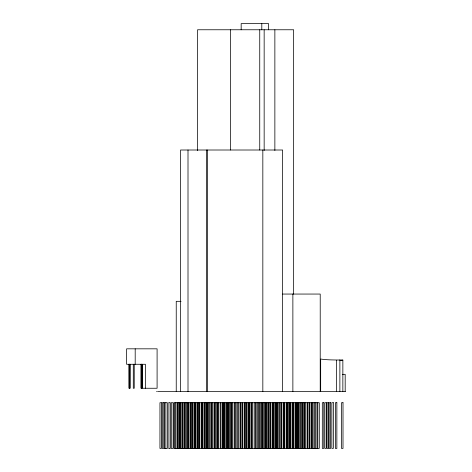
<?xml version="1.0" encoding="UTF-8"?>
<svg xmlns="http://www.w3.org/2000/svg" width="472" height="472" viewBox="0 0 472 472"><rect width="100%" height="100%" fill="white"/><g stroke="black" fill="none" stroke-linecap="round" stroke-linejoin="round"><path stroke-width="0.71" d="M342.855 391.53L342.855 360.089C335.468 359.894 328.087 360.148 320.671 359.05L320.671 391.53M340.518 360.378L342.855 360.089M282.634 294.056L320.217 294.056L320.217 391.53M181.077 301.319L176.239 301.319L176.239 391.53M342.454 374.326L345.185 374.326L345.185 391.53M142.007 388.255L141.081 388.255L141.122 364.278M156.545 391.53L156.875 391.53M157.624 391.53L345.38 391.53M164.645 402.716L167.377 402.716L167.389 448.4L164.645 448.4M168.929 402.716L170.416 402.716L170.427 448.4L168.929 448.4M171.737 402.716L173.224 402.716L173.236 448.4L171.737 448.4M309.809 402.716L319.302 402.716L319.314 448.4L309.809 448.4L309.797 402.716L309.838 448.4M339.875 359.847L339.875 391.53M336.442 360.325L336.442 391.53M317.803 402.716L317.803 448.4M316.966 402.716L316.966 448.4M315.455 402.716L315.455 448.4M314.618 402.716L314.618 448.4M313.107 402.716L313.107 448.4M312.139 402.716L312.139 448.4M311.738 402.716L311.738 448.4M311.378 402.716L311.349 448.4M308.033 402.716L308.033 448.4M307.661 402.716L307.661 448.4M307.414 402.716L307.414 448.4M305.903 402.716L305.903 448.4M304.806 402.716L304.806 448.4M304.723 402.716L304.723 448.4M303.295 402.716L303.295 448.4M301.496 402.716L301.496 448.4M300.109 402.716L300.109 448.4M299.986 402.716L299.986 448.4M298.599 402.716L298.599 448.4M298.027 402.716L298.027 448.4M297.932 402.716L297.932 448.4M297.761 402.716L297.761 448.4M297.631 402.716L297.631 448.4M296.516 402.716L296.516 448.4M296.422 402.716L296.422 448.4M296.251 402.716L296.251 448.4M295.413 402.716L295.419 448.4M295.283 402.716L295.283 448.4M293.908 402.716L293.908 448.4M293.649 294.056L293.649 29.765L197.573 29.765L197.573 150.597M293.2 402.716L293.2 448.4M293.041 402.716L293.041 448.4M292.87 294.056L292.87 391.53M292.451 402.716L292.451 448.4M290.941 402.716L290.941 448.4M290.593 402.716L290.587 448.4M289.843 402.716L289.843 448.4M289.625 402.716L289.625 448.4M288.333 402.716L288.333 448.4M287.631 402.716L287.631 448.4M287.271 402.716L287.271 448.4M286.764 402.716L286.787 448.4M286.162 402.716L286.162 448.4M284.651 402.716L284.651 448.4M283.371 402.716L283.371 448.4M282.634 391.53L282.634 150.007L180.564 150.007L180.564 391.53M281.861 402.716L281.861 448.4M281.56 402.716L281.56 448.4M280.238 402.716L280.238 448.4M279.642 402.716L279.642 448.4M278.132 402.716L278.132 448.4M277.701 402.716L277.701 448.4M276.734 402.716L276.734 448.4M276.327 402.716L276.327 448.4M276.031 402.716L276.031 448.4M275.731 402.716L275.731 448.4M274.863 29.765L274.863 150.497M274.22 402.716L274.22 448.4M273.424 402.716L273.424 448.4M273.105 402.716L273.105 448.4M272.415 402.716L272.415 448.4M272.12 402.716L272.073 448.4M269.247 402.716L269.247 448.4M268.574 29.765L268.574 23.6L241.168 23.6L241.168 29.765M268.503 402.716L268.503 448.4M268.415 402.716L268.415 448.4M266.993 402.716L266.993 448.4M266.904 402.716L266.904 448.4M265.777 402.716L265.777 448.4M265.565 402.716L265.565 448.4M265.317 402.716L265.317 448.4M264.733 402.716L264.733 448.4M264.155 29.765L264.155 150.497M263.718 402.716L263.718 448.4M262.833 150.007L262.833 391.53M262.385 402.716L262.385 448.4M262.208 402.716L262.208 448.4M261.801 23.6L261.801 29.765M261.37 402.716L261.37 448.4M260.037 402.716L260.037 448.4M259.86 402.716L259.86 448.4M259.742 29.765L259.742 150.007M258.526 402.716L258.526 448.4M257.688 402.716L257.688 448.4M256.178 402.716L256.178 448.4M255.328 402.716L255.328 448.4M254.237 402.716L254.237 448.4M252.726 402.716L252.726 448.4M251.759 402.716L251.759 448.4M251.44 402.716L251.44 448.4M250.951 402.716L250.927 448.4M248.992 402.716L248.992 448.4M248.602 402.716L248.602 448.4M247.092 402.716L247.092 448.4M246.644 402.716L246.644 448.4M245.133 402.716L245.133 448.4M244.885 402.716L244.885 448.4M244.685 402.716L244.685 448.4M244.443 402.716L244.443 448.4M244.295 402.716L244.295 448.4M242.785 402.716L242.785 448.4M242.366 402.716L242.366 448.4M242.278 402.716L242.278 448.4M242.16 402.716L242.16 448.4M240.85 402.716L240.85 448.4M240.643 402.716L240.643 448.4M240.018 402.716L240.047 448.4M238.507 402.716L238.507 448.4M237.67 402.716L237.67 448.4M236.159 402.716L236.159 448.4M235.192 402.716L235.192 448.4M234.354 402.716L234.354 448.4M232.843 402.716L232.843 448.4M231.876 402.716L231.876 448.4M231.044 402.716L231.044 448.4M230.908 402.716L230.908 448.4M230.584 29.765L230.584 150.007M229.528 402.716L229.528 448.4M228.566 402.716L228.566 448.4M227.834 402.716L227.84 448.4M227.734 402.716L227.728 448.4M226.218 402.716L226.218 448.4M226.011 402.716L226.011 448.4M224.684 402.716L224.684 448.4M224.501 402.716L224.501 448.4M223.575 402.716L223.575 448.4M222.926 402.716L222.926 448.4M222.483 402.716L222.483 448.4M220.967 402.716L220.967 448.4M220.135 402.716L220.2 448.4M218.624 402.716L218.624 448.4M217.787 402.716L217.787 448.4M217.657 402.716L217.657 448.4M216.276 402.716L216.276 448.4M215.309 402.716L215.309 448.4M214.471 402.716L214.471 448.4M214.341 402.716L214.341 448.4M212.96 402.716L212.96 448.4M211.993 402.716L211.993 448.4M211.161 402.716L211.161 448.4M211.025 402.716L211.025 448.4M209.651 402.716L209.651 448.4M208.683 402.716L208.683 448.4M207.715 402.716L207.715 448.4M207.621 402.716L207.574 448.4M207.538 150.007L207.538 391.53M207.379 402.716L207.379 448.4M206.878 402.716L206.878 448.4M206.63 402.716L206.63 448.4M206.429 150.007L206.429 391.53M205.367 402.716L205.367 448.4M204.529 402.716L204.529 448.4M204.4 402.716L204.4 448.4M203.019 402.716L203.019 448.4M202.152 402.716L202.152 448.4M202.051 402.716L202.051 448.4M202.022 402.716L202.022 448.4M201.426 402.716L201.426 448.4M201.219 402.716L201.219 448.4M199.715 402.716L199.709 448.4M199.284 402.716L199.284 448.4M199.078 402.716L199.078 448.4M198.954 402.716L198.954 448.4M197.774 402.716L197.774 448.4M197.567 402.716L197.567 448.4M197.42 402.716L197.42 448.4M196.936 402.716L196.936 448.4M195.426 402.716L195.426 448.4M195.054 402.716L195.054 448.4M194.812 402.716L194.812 448.4M194.588 402.716L194.588 448.4M193.077 402.716L193.03 448.4M192.641 402.716L192.659 448.4M192.452 402.716L192.452 448.4M191.148 402.716L191.148 448.4M190.942 402.716L190.942 448.4M190.31 402.716L190.31 448.4M190.181 402.716L190.181 448.4M188.8 402.716L188.8 448.4M188.003 150.007L188.003 391.53M187.962 402.716L187.962 448.4M187.832 402.716L187.832 448.4M186.452 402.716L186.452 448.4M185.484 402.716L185.484 448.4M184.646 402.716L184.646 448.4M184.381 402.716L184.381 448.4M183.136 402.716L183.136 448.4M182.21 402.716L182.21 448.4M182.033 402.716L182.033 448.4M180.699 402.716L180.699 448.4M179.862 402.716L179.862 448.4M179.732 402.716L179.732 448.4M178.351 402.716L178.351 448.4M177.513 402.716L177.513 448.4M177.383 402.716L177.383 448.4M176.003 402.716L176.003 448.4M175.035 402.716L175.035 448.4M171.725 402.716L171.725 448.4M168.917 402.716L168.917 448.4M165.878 402.716L165.878 448.4M164.634 402.716L164.634 448.4M145.417 388.255L145.417 364.278L126.62 364.278L126.62 348.826L157.093 348.826L157.093 388.255L142.621 388.255L142.621 364.278M142.007 364.278L141.972 388.255M141.871 364.278L141.871 388.255M141.771 364.278L141.771 388.255M141.606 364.278L141.606 388.255M141.488 364.278L141.488 388.255M141.323 364.278L141.323 388.255M141.222 364.278L141.222 388.255M135.193 348.826L135.193 364.278M134.231 364.278L134.231 388.255L133.293 388.255L133.293 364.278M129.989 364.278L129.989 388.255L129.062 388.255L129.062 364.278M129.918 364.278L129.877 388.255M129.706 364.278L129.706 388.255M129.629 364.278L129.629 388.255M129.416 364.278L129.416 388.255M129.346 364.278L129.346 388.255M129.127 364.278L129.169 388.255M161.442 402.716L159.955 402.716L159.943 448.4L161.442 448.4L161.453 402.716M163.79 402.716L162.303 402.716L162.285 448.4L163.79 448.4L163.802 402.716M302.446 402.716L174.085 402.716L174.068 448.4L302.446 448.4L302.458 402.716M309.378 402.716L302.605 402.716L302.593 448.4L309.378 448.4L309.39 402.716M323.804 402.716L322.317 402.716L322.305 448.4L323.804 448.4L323.816 402.716M326.341 402.716L324.854 402.716L324.842 448.4L326.341 448.4L326.358 402.716M328.565 402.716L327.078 402.716L327.067 448.4L328.565 448.4L328.577 402.716M330.642 402.716L329.155 402.716L329.143 448.4L330.642 448.4L330.654 402.716M333.338 402.716L331.851 402.716L331.84 448.4L333.338 448.4L333.35 402.716M336.861 402.716L335.374 402.716L335.362 448.4L336.861 448.4L336.872 402.716M343.002 402.716L341.516 402.716L341.504 448.4L343.002 448.4L343.014 402.716M283.961 448.4L283.961 402.716L283.908 448.4M270.609 448.4L270.609 402.716L270.562 448.4M249.44 448.4L249.44 402.716L249.411 448.4"/></g></svg>
